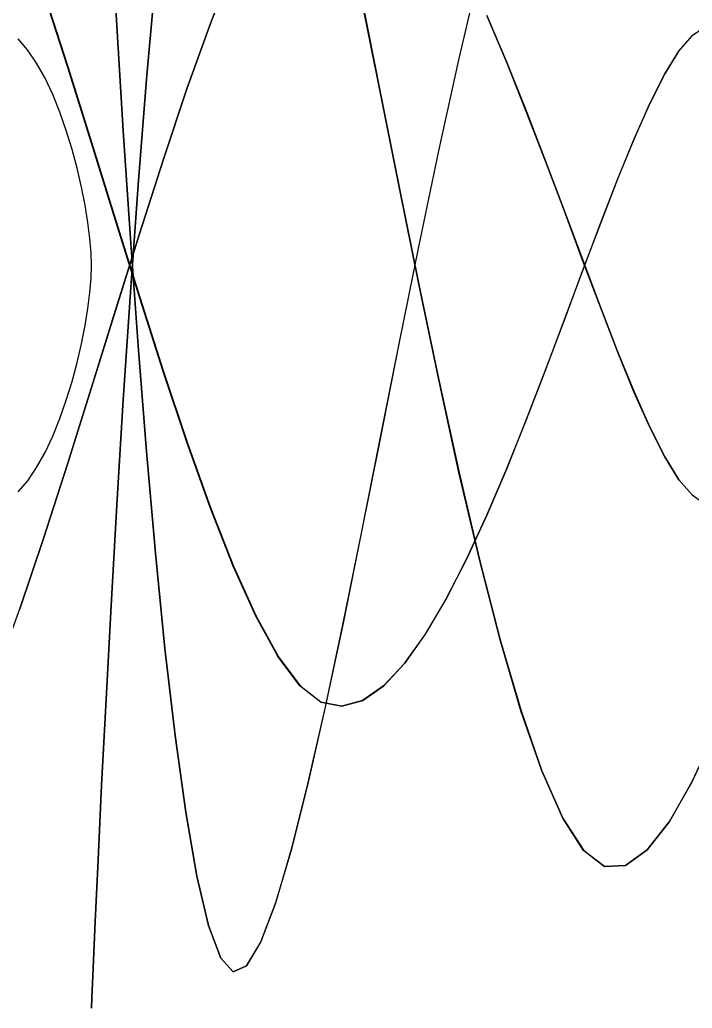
# Model space of a CAD drawing. Header units: metres. Extents: x -880 to 880, y -160 to 160.
# Drawn here: x -95.5 to 49.5, y -160 to 52.9 of the extents above; entities that cross this region are included whole.
import ezdxf

# ---------------------------------------------------------------- set-up
doc = ezdxf.new("R2010")
doc.units = ezdxf.units.M

msp = doc.modelspace()

# ---------------------------------------------------------------- linework, layer by layer
for p, q in [((-74.55, 51.58, -311.77), (-75.8, 73.26, -311.77)), ((-74.55, 51.58, -311.77), (-75.8, 73.26, -311.77)), ((-75.79, 73.26, -311.77), (-74.55, 51.58, -311.77)), ((-75.79, 73.26, -311.77), (-74.55, 51.58, -311.77)), ((-49.43, 64.75, -311.77), (-54.39, 52.14, -311.77)), ((-54.39, 52.14, -311.77), (-49.43, 64.75, -311.77)), ((-49.43, 64.75, -311.77), (-54.39, 52.14, -311.77)), ((-54.39, 52.14, -311.77), (-49.43, 64.75, -311.77)), ((-66.23, 61.96, -311.77), (-68.16, 40.09, -311.77)), ((-68.16, 40.08, -311.77), (-66.22, 61.96, -311.77)), ((-66.23, 61.96, -311.77), (-68.16, 40.09, -311.77)), ((-68.16, 40.08, -311.77), (-66.22, 61.96, -311.77)), ((3.58, 63.38, -311.77), (-0.84, 44.59, -311.77)), ((3.58, 63.38, -311.77), (-0.84, 44.59, -311.77)), ((-0.77, 44.58, -311.77), (3.65, 63.38, -311.77)), ((-0.77, 44.58, -311.77), (3.65, 63.38, -311.77)), ((-85.21, 42.82, -311.77), (-90.37, 58.8, -311.77)), ((-85.21, 42.82, -311.77), (-90.37, 58.8, -311.77)), ((-90.29, 58.79, -311.77), (-85.12, 42.81, -311.77)), ((-90.29, 58.79, -311.77), (-85.12, 42.81, -311.77)), ((-17.86, 37.73, -311.77), (-21.91, 58.03, -311.77)), ((-17.86, 37.73, -311.77), (-21.91, 58.03, -311.77)), ((-21.9, 58.03, -311.77), (-17.85, 37.73, -311.77)), ((-21.9, 58.03, -311.77), (-17.85, 37.73, -311.77)), ((9.48, 43.71, -311.77), (5.18, 53.81, -311.77)), ((5.18, 53.81, -311.77), (9.49, 43.71, -311.77)), ((9.48, 43.71, -311.77), (5.18, 53.81, -311.77)), ((5.18, 53.81, -311.77), (9.49, 43.71, -311.77)), ((-73.17, 28.95, -311.77), (-74.55, 51.58, -311.77)), ((-74.55, 51.58, -311.77), (-73.17, 28.95, -311.77)), ((-73.17, 28.95, -311.77), (-74.55, 51.58, -311.77)), ((-74.55, 51.58, -311.77), (-73.17, 28.95, -311.77)), ((-54.39, 52.14, -311.77), (-59.43, 38.06, -311.77)), ((-59.43, 38.06, -311.77), (-54.39, 52.14, -311.77)), ((-54.39, 52.14, -311.77), (-59.43, 38.06, -311.77)), ((-59.43, 38.06, -311.77), (-54.39, 52.14, -311.77)), ((52.16, 51.33, -311.77), (49.45, 49.45, -311.77)), ((52.16, 51.33, -311.77), (49.45, 49.45, -311.77)), ((49.45, 49.45, -311.77), (46.58, 46.19, -311.77)), ((49.45, 49.45, -311.77), (46.58, 46.19, -311.77)), ((46.6, 46.18, -311.77), (49.46, 49.44, -311.77)), ((46.6, 46.18, -311.77), (49.46, 49.44, -311.77)), ((-93.77, 46.4, -311.77), (-95.83, 48.79, -311.77)), ((-93.77, 46.4, -311.77), (-95.83, 48.79, -311.77)), ((-91.84, 43.56, -311.77), (-93.77, 46.4, -311.77)), ((-91.84, 43.56, -311.77), (-93.77, 46.4, -311.77)), ((46.58, 46.19, -311.77), (43.53, 41.26, -311.77)), ((46.58, 46.19, -311.77), (43.53, 41.26, -311.77)), ((43.55, 41.25, -311.77), (46.6, 46.18, -311.77)), ((43.55, 41.25, -311.77), (46.6, 46.18, -311.77)), ((-90.03, 40.33, -311.77), (-91.84, 43.56, -311.77)), ((-90.03, 40.33, -311.77), (-91.84, 43.56, -311.77)), ((-80.03, 26.33, -311.77), (-85.21, 42.82, -311.77)), ((-80.03, 26.33, -311.77), (-85.21, 42.82, -311.77)), ((-85.12, 42.81, -311.77), (-79.95, 26.33, -311.77)), ((-85.12, 42.81, -311.77), (-79.95, 26.33, -311.77)), ((-0.84, 44.59, -311.77), (-5.21, 24.67, -311.77)), ((-0.84, 44.59, -311.77), (-5.21, 24.67, -311.77)), ((-5.14, 24.66, -311.77), (-0.77, 44.58, -311.77)), ((-5.14, 24.66, -311.77), (-0.77, 44.58, -311.77)), ((13.71, 33.18, -311.77), (9.48, 43.71, -311.77)), ((13.71, 33.18, -311.77), (9.48, 43.71, -311.77)), ((9.49, 43.71, -311.77), (13.72, 33.18, -311.77)), ((9.49, 43.71, -311.77), (13.72, 33.18, -311.77)), ((43.53, 41.26, -311.77), (40.31, 34.87, -311.77)), ((43.53, 41.26, -311.77), (40.31, 34.87, -311.77)), ((40.32, 34.86, -311.77), (43.55, 41.25, -311.77)), ((40.32, 34.86, -311.77), (43.55, 41.25, -311.77)), ((-88.37, 36.78, -311.77), (-90.03, 40.33, -311.77)), ((-88.37, 36.78, -311.77), (-90.03, 40.33, -311.77)), ((-68.16, 40.09, -311.77), (-69.96, 17.34, -311.77)), ((-68.16, 40.09, -311.77), (-69.96, 17.34, -311.77)), ((-69.96, 17.34, -311.77), (-68.16, 40.08, -311.77)), ((-69.96, 17.34, -311.77), (-68.16, 40.08, -311.77)), ((-86.84, 32.99, -311.77), (-88.37, 36.78, -311.77)), ((-86.84, 32.99, -311.77), (-88.37, 36.78, -311.77)), ((-59.43, 38.06, -311.77), (-64.52, 22.85, -311.77)), ((-64.52, 22.85, -311.77), (-59.43, 38.06, -311.77)), ((-59.43, 38.06, -311.77), (-64.52, 22.85, -311.77)), ((-64.52, 22.85, -311.77), (-59.43, 38.06, -311.77)), ((-13.72, 16.91, -311.77), (-17.86, 37.73, -311.77)), ((-13.72, 16.91, -311.77), (-17.86, 37.73, -311.77)), ((-17.85, 37.73, -311.77), (-13.7, 16.91, -311.77)), ((-17.85, 37.73, -311.77), (-13.7, 16.91, -311.77)), ((40.31, 34.87, -311.77), (36.91, 27.22, -311.77)), ((40.31, 34.87, -311.77), (36.91, 27.22, -311.77)), ((36.93, 27.22, -311.77), (40.32, 34.86, -311.77)), ((36.93, 27.22, -311.77), (40.32, 34.86, -311.77)), ((-85.45, 29.04, -311.77), (-86.84, 32.99, -311.77)), ((-85.45, 29.04, -311.77), (-86.84, 32.99, -311.77)), ((17.86, 22.43, -311.77), (13.71, 33.18, -311.77)), ((17.86, 22.43, -311.77), (13.71, 33.18, -311.77)), ((13.72, 33.18, -311.77), (17.87, 22.43, -311.77)), ((13.72, 33.18, -311.77), (17.87, 22.43, -311.77)), ((-84.21, 24.99, -311.77), (-85.45, 29.04, -311.77)), ((-84.21, 24.99, -311.77), (-85.45, 29.04, -311.77)), ((-71.64, 5.82, -311.77), (-73.17, 28.95, -311.77)), ((-73.17, 28.95, -311.77), (-71.64, 5.83, -311.77)), ((-71.64, 5.82, -311.77), (-73.17, 28.95, -311.77)), ((-73.17, 28.95, -311.77), (-71.64, 5.83, -311.77)), ((-74.85, 9.67, -311.77), (-80.03, 26.33, -311.77)), ((-74.85, 9.67, -311.77), (-80.03, 26.33, -311.77)), ((-79.95, 26.33, -311.77), (-74.77, 9.67, -311.77)), ((-79.95, 26.33, -311.77), (-74.77, 9.67, -311.77)), ((36.91, 27.22, -311.77), (33.36, 18.54, -311.77)), ((36.91, 27.22, -311.77), (33.36, 18.54, -311.77)), ((33.38, 18.53, -311.77), (36.93, 27.22, -311.77)), ((33.38, 18.53, -311.77), (36.93, 27.22, -311.77)), ((-83.12, 20.91, -311.77), (-84.21, 24.99, -311.77)), ((-83.12, 20.91, -311.77), (-84.21, 24.99, -311.77)), ((-5.21, 24.67, -311.77), (-9.51, 4.03, -311.77)), ((-5.21, 24.67, -311.77), (-9.51, 4.03, -311.77)), ((-9.45, 4.03, -311.77), (-5.14, 24.66, -311.77)), ((-9.45, 4.03, -311.77), (-5.14, 24.66, -311.77)), ((-64.52, 22.85, -311.77), (-69.66, 6.83, -311.77)), ((-69.66, 6.83, -311.77), (-64.52, 22.85, -311.77)), ((-64.52, 22.85, -311.77), (-69.66, 6.83, -311.77)), ((-69.66, 6.83, -311.77), (-64.52, 22.85, -311.77)), ((21.91, 11.68, -311.77), (17.86, 22.43, -311.77)), ((21.91, 11.68, -311.77), (17.86, 22.43, -311.77)), ((17.87, 22.43, -311.77), (21.92, 11.67, -311.77)), ((17.87, 22.43, -311.77), (21.92, 11.67, -311.77)), ((-82.18, 16.88, -311.77), (-83.12, 20.91, -311.77)), ((-82.18, 16.88, -311.77), (-83.12, 20.91, -311.77)), ((-69.96, 17.34, -311.77), (-71.63, -5.83, -311.77)), ((-71.63, -5.83, -311.77), (-69.96, 17.34, -311.77)), ((-69.96, 17.34, -311.77), (-71.63, -5.83, -311.77)), ((-71.63, -5.83, -311.77), (-69.96, 17.34, -311.77)), ((33.36, 18.54, -311.77), (29.67, 9.02, -311.77)), ((33.36, 18.54, -311.77), (29.67, 9.02, -311.77)), ((29.7, 9.01, -311.77), (33.38, 18.53, -311.77)), ((29.7, 9.01, -311.77), (33.38, 18.53, -311.77)), ((-81.41, 12.98, -311.77), (-82.18, 16.88, -311.77)), ((-81.41, 12.98, -311.77), (-82.18, 16.88, -311.77)), ((-9.48, -4.03, -311.77), (-13.72, 16.91, -311.77)), ((-9.48, -4.03, -311.77), (-13.72, 16.91, -311.77)), ((-13.7, 16.91, -311.77), (-9.47, -4.03, -311.77)), ((-13.7, 16.91, -311.77), (-9.47, -4.03, -311.77)), ((-80.8, 9.26, -311.77), (-81.41, 12.98, -311.77)), ((-80.8, 9.26, -311.77), (-81.41, 12.98, -311.77)), ((25.85, 1.12, -311.77), (21.91, 11.68, -311.77)), ((25.85, 1.12, -311.77), (21.91, 11.68, -311.77)), ((21.92, 11.67, -311.77), (25.86, 1.12, -311.77)), ((21.92, 11.67, -311.77), (25.86, 1.12, -311.77)), ((-80.36, 5.81, -311.77), (-80.8, 9.26, -311.77)), ((-80.36, 5.81, -311.77), (-80.8, 9.26, -311.77)), ((-69.69, -6.83, -311.77), (-74.85, 9.67, -311.77)), ((-69.69, -6.83, -311.77), (-74.85, 9.67, -311.77)), ((-74.77, 9.67, -311.77), (-69.61, -6.83, -311.77)), ((-74.77, 9.67, -311.77), (-69.61, -6.83, -311.77)), ((29.67, 9.02, -311.77), (25.85, -1.12, -311.77)), ((29.67, 9.02, -311.77), (25.85, -1.12, -311.77)), ((25.88, -1.13, -311.77), (29.7, 9.01, -311.77)), ((25.88, -1.13, -311.77), (29.7, 9.01, -311.77)), ((-69.66, 6.83, -311.77), (-74.82, -9.68, -311.77)), ((-74.82, -9.67, -311.77), (-69.66, 6.83, -311.77)), ((-69.66, 6.83, -311.77), (-74.82, -9.68, -311.77)), ((-74.82, -9.67, -311.77), (-69.66, 6.83, -311.77)), ((-80.09, 2.7, -311.77), (-80.36, 5.81, -311.77)), ((-80.09, 2.7, -311.77), (-80.36, 5.81, -311.77)), ((-71.64, 5.83, -311.77), (-69.97, -17.34, -311.77)), ((-71.64, 5.83, -311.77), (-69.97, -17.34, -311.77)), ((-69.97, -17.34, -311.77), (-71.64, 5.82, -311.77)), ((-69.97, -17.34, -311.77), (-71.64, 5.82, -311.77)), ((-80, 0, -311.77), (-80.09, 2.7, -311.77)), ((-80, 0, -311.77), (-80.09, 2.7, -311.77)), ((-9.51, 4.03, -311.77), (-13.74, -16.9, -311.77)), ((-9.51, 4.03, -311.77), (-13.74, -16.9, -311.77)), ((-13.69, -16.91, -311.77), (-9.45, 4.03, -311.77)), ((-13.69, -16.91, -311.77), (-9.45, 4.03, -311.77)), ((-80.09, -2.7, -311.77), (-80, 0, -311.77)), ((-80.09, -2.7, -311.77), (-80, 0, -311.77)), ((29.67, -9.02, -311.77), (25.85, 1.12, -311.77)), ((29.67, -9.02, -311.77), (25.85, 1.12, -311.77)), ((25.86, 1.12, -311.77), (29.68, -9.02, -311.77)), ((25.86, 1.12, -311.77), (29.68, -9.02, -311.77)), ((25.85, -1.12, -311.77), (21.91, -11.68, -311.77)), ((25.85, -1.12, -311.77), (21.91, -11.68, -311.77)), ((21.94, -11.68, -311.77), (25.88, -1.13, -311.77)), ((21.94, -11.68, -311.77), (25.88, -1.13, -311.77)), ((-80.36, -5.81, -311.77), (-80.09, -2.7, -311.77)), ((-80.36, -5.81, -311.77), (-80.09, -2.7, -311.77)), ((-5.18, -24.66, -311.77), (-9.48, -4.03, -311.77)), ((-5.18, -24.66, -311.77), (-9.48, -4.03, -311.77)), ((-9.47, -4.03, -311.77), (-5.17, -24.66, -311.77)), ((-9.47, -4.03, -311.77), (-5.17, -24.66, -311.77)), ((-80.8, -9.26, -311.77), (-80.36, -5.81, -311.77)), ((-80.8, -9.26, -311.77), (-80.36, -5.81, -311.77)), ((-71.63, -5.83, -311.77), (-73.16, -28.95, -311.77)), ((-73.16, -28.95, -311.77), (-71.63, -5.83, -311.77)), ((-71.63, -5.83, -311.77), (-73.16, -28.95, -311.77)), ((-73.16, -28.95, -311.77), (-71.63, -5.83, -311.77)), ((-64.55, -22.85, -311.77), (-69.69, -6.83, -311.77)), ((-64.55, -22.85, -311.77), (-69.69, -6.83, -311.77)), ((-69.61, -6.83, -311.77), (-64.47, -22.85, -311.77)), ((-69.61, -6.83, -311.77), (-64.47, -22.85, -311.77)), ((-81.41, -12.98, -311.77), (-80.8, -9.26, -311.77)), ((-81.41, -12.98, -311.77), (-80.8, -9.26, -311.77)), ((-80, -26.33, -311.77), (-74.82, -9.67, -311.77)), ((-80, -26.33, -311.77), (-74.82, -9.67, -311.77)), ((-74.82, -9.68, -311.77), (-80, -26.33, -311.77)), ((-74.82, -9.68, -311.77), (-80, -26.33, -311.77)), ((33.36, -18.53, -311.77), (29.67, -9.02, -311.77)), ((33.36, -18.53, -311.77), (29.67, -9.02, -311.77)), ((29.68, -9.02, -311.77), (33.37, -18.54, -311.77)), ((29.68, -9.02, -311.77), (33.37, -18.54, -311.77)), ((21.91, -11.68, -311.77), (17.86, -22.43, -311.77)), ((21.91, -11.68, -311.77), (17.86, -22.43, -311.77)), ((17.89, -22.44, -311.77), (21.94, -11.68, -311.77)), ((17.89, -22.44, -311.77), (21.94, -11.68, -311.77)), ((-82.18, -16.88, -311.77), (-81.41, -12.98, -311.77)), ((-82.18, -16.88, -311.77), (-81.41, -12.98, -311.77)), ((-83.11, -20.91, -311.77), (-82.18, -16.88, -311.77)), ((-83.11, -20.91, -311.77), (-82.18, -16.88, -311.77)), ((-13.74, -16.9, -311.77), (-17.89, -37.73, -311.77)), ((-13.74, -16.9, -311.77), (-17.89, -37.73, -311.77)), ((-17.84, -37.73, -311.77), (-13.69, -16.91, -311.77)), ((-17.84, -37.73, -311.77), (-13.69, -16.91, -311.77)), ((-68.17, -40.09, -311.77), (-69.97, -17.34, -311.77)), ((-69.97, -17.34, -311.77), (-68.16, -40.09, -311.77)), ((-68.17, -40.09, -311.77), (-69.97, -17.34, -311.77)), ((-69.97, -17.34, -311.77), (-68.16, -40.09, -311.77)), ((36.91, -27.22, -311.77), (33.36, -18.53, -311.77)), ((36.91, -27.22, -311.77), (33.36, -18.53, -311.77)), ((33.37, -18.54, -311.77), (36.92, -27.22, -311.77)), ((33.37, -18.54, -311.77), (36.92, -27.22, -311.77)), ((-84.2, -24.99, -311.77), (-83.11, -20.91, -311.77)), ((-84.2, -24.99, -311.77), (-83.11, -20.91, -311.77)), ((-59.45, -38.06, -311.77), (-64.55, -22.85, -311.77)), ((-59.45, -38.06, -311.77), (-64.55, -22.85, -311.77)), ((-64.47, -22.85, -311.77), (-59.38, -38.07, -311.77)), ((-64.47, -22.85, -311.77), (-59.38, -38.07, -311.77)), ((17.86, -22.43, -311.77), (13.71, -33.18, -311.77)), ((17.86, -22.43, -311.77), (13.71, -33.18, -311.77)), ((13.74, -33.19, -311.77), (17.89, -22.44, -311.77)), ((13.74, -33.19, -311.77), (17.89, -22.44, -311.77)), ((-85.44, -29.04, -311.77), (-84.2, -24.99, -311.77)), ((-85.44, -29.04, -311.77), (-84.2, -24.99, -311.77)), ((-0.81, -44.59, -311.77), (-5.18, -24.66, -311.77)), ((-0.81, -44.59, -311.77), (-5.18, -24.66, -311.77)), ((-5.17, -24.66, -311.77), (-0.8, -44.58, -311.77)), ((-5.17, -24.66, -311.77), (-0.8, -44.58, -311.77)), ((-80, -26.33, -311.77), (-85.18, -42.82, -311.77)), ((-80, -26.33, -311.77), (-85.18, -42.82, -311.77)), ((-85.17, -42.81, -311.77), (-80, -26.33, -311.77)), ((-85.17, -42.81, -311.77), (-80, -26.33, -311.77)), ((40.3, -34.86, -311.77), (36.91, -27.22, -311.77)), ((40.3, -34.86, -311.77), (36.91, -27.22, -311.77)), ((36.92, -27.22, -311.77), (40.31, -34.87, -311.77)), ((36.92, -27.22, -311.77), (40.31, -34.87, -311.77)), ((-86.83, -32.99, -311.77), (-85.44, -29.04, -311.77)), ((-86.83, -32.99, -311.77), (-85.44, -29.04, -311.77)), ((-73.16, -28.95, -311.77), (-74.55, -51.58, -311.77)), ((-74.55, -51.58, -311.77), (-73.16, -28.95, -311.77)), ((-73.16, -28.95, -311.77), (-74.55, -51.58, -311.77)), ((-74.55, -51.58, -311.77), (-73.16, -28.95, -311.77)), ((-88.36, -36.78, -311.77), (-86.83, -32.99, -311.77)), ((-88.36, -36.78, -311.77), (-86.83, -32.99, -311.77)), ((13.71, -33.18, -311.77), (9.48, -43.71, -311.77)), ((13.71, -33.18, -311.77), (9.48, -43.71, -311.77)), ((9.51, -43.72, -311.77), (13.74, -33.19, -311.77)), ((9.51, -43.72, -311.77), (13.74, -33.19, -311.77)), ((43.53, -41.26, -311.77), (40.3, -34.86, -311.77)), ((43.53, -41.26, -311.77), (40.3, -34.86, -311.77)), ((40.31, -34.87, -311.77), (43.54, -41.26, -311.77)), ((40.31, -34.87, -311.77), (43.54, -41.26, -311.77)), ((-90.03, -40.33, -311.77), (-88.36, -36.78, -311.77)), ((-90.03, -40.33, -311.77), (-88.36, -36.78, -311.77)), ((-54.42, -52.14, -311.77), (-59.45, -38.06, -311.77)), ((-54.42, -52.14, -311.77), (-59.45, -38.06, -311.77)), ((-59.38, -38.07, -311.77), (-54.35, -52.14, -311.77)), ((-59.38, -38.07, -311.77), (-54.35, -52.14, -311.77)), ((-17.89, -37.73, -311.77), (-21.94, -58.03, -311.77)), ((-17.89, -37.73, -311.77), (-21.94, -58.03, -311.77)), ((-21.89, -58.03, -311.77), (-17.84, -37.73, -311.77)), ((-21.89, -58.03, -311.77), (-17.84, -37.73, -311.77)), ((-91.83, -43.56, -311.77), (-90.03, -40.33, -311.77)), ((-91.83, -43.56, -311.77), (-90.03, -40.33, -311.77)), ((-66.24, -61.96, -311.77), (-68.17, -40.09, -311.77)), ((-66.24, -61.96, -311.77), (-68.17, -40.09, -311.77)), ((-68.16, -40.09, -311.77), (-66.23, -61.96, -311.77)), ((-68.16, -40.09, -311.77), (-66.23, -61.96, -311.77)), ((46.58, -46.19, -311.77), (43.53, -41.26, -311.77)), ((46.58, -46.19, -311.77), (43.53, -41.26, -311.77)), ((43.54, -41.26, -311.77), (46.59, -46.19, -311.77)), ((43.54, -41.26, -311.77), (46.59, -46.19, -311.77)), ((-93.76, -46.41, -311.77), (-91.83, -43.56, -311.77)), ((-93.76, -46.41, -311.77), (-91.83, -43.56, -311.77)), ((-90.34, -58.8, -311.77), (-85.17, -42.81, -311.77)), ((-90.34, -58.8, -311.77), (-85.17, -42.81, -311.77)), ((-85.18, -42.82, -311.77), (-90.34, -58.8, -311.77)), ((-85.18, -42.82, -311.77), (-90.34, -58.8, -311.77)), ((3.61, -63.38, -311.77), (-0.81, -44.59, -311.77)), ((3.61, -63.38, -311.77), (-0.81, -44.59, -311.77)), ((-0.8, -44.58, -311.77), (3.62, -63.38, -311.77)), ((-0.8, -44.58, -311.77), (3.62, -63.38, -311.77)), ((9.48, -43.71, -311.77), (5.17, -53.81, -311.77)), ((9.48, -43.71, -311.77), (5.17, -53.81, -311.77)), ((5.21, -53.82, -311.77), (9.51, -43.72, -311.77)), ((5.21, -53.82, -311.77), (9.51, -43.72, -311.77)), ((-95.82, -48.79, -311.77), (-93.76, -46.41, -311.77)), ((-95.82, -48.79, -311.77), (-93.76, -46.41, -311.77)), ((49.44, -49.44, -311.77), (46.58, -46.19, -311.77)), ((49.44, -49.44, -311.77), (46.58, -46.19, -311.77)), ((46.59, -46.19, -311.77), (49.46, -49.45, -311.77)), ((46.59, -46.19, -311.77), (49.46, -49.45, -311.77)), ((49.46, -49.45, -311.77), (52.17, -51.33, -311.77)), ((49.46, -49.45, -311.77), (52.17, -51.33, -311.77)), ((-74.55, -51.58, -311.77), (-75.79, -73.26, -311.77)), ((-75.79, -73.26, -311.77), (-74.55, -51.58, -311.77)), ((-74.55, -51.58, -311.77), (-75.79, -73.26, -311.77)), ((-75.79, -73.26, -311.77), (-74.55, -51.58, -311.77)), ((-49.45, -64.76, -311.77), (-54.42, -52.14, -311.77)), ((-49.45, -64.76, -311.77), (-54.42, -52.14, -311.77)), ((-54.35, -52.14, -311.77), (-49.38, -64.76, -311.77)), ((-54.35, -52.14, -311.77), (-49.38, -64.76, -311.77)), ((5.17, -53.81, -311.77), (0.8, -63.28, -311.77)), ((5.17, -53.81, -311.77), (0.8, -63.28, -311.77)), ((0.84, -63.28, -311.77), (5.21, -53.82, -311.77)), ((0.84, -63.28, -311.77), (5.21, -53.82, -311.77)), ((-90.34, -58.8, -311.77), (-95.48, -73.96, -311.77)), ((-90.34, -58.8, -311.77), (-95.48, -73.96, -311.77)), ((-95.47, -73.96, -311.77), (-90.34, -58.8, -311.77)), ((-95.47, -73.96, -311.77), (-90.34, -58.8, -311.77)), ((-21.94, -58.03, -311.77), (-25.87, -77.4, -311.77)), ((-21.94, -58.03, -311.77), (-25.87, -77.4, -311.77)), ((-25.83, -77.4, -311.77), (-21.89, -58.03, -311.77)), ((-25.83, -77.4, -311.77), (-21.89, -58.03, -311.77)), ((-64.18, -82.5, -311.77), (-66.24, -61.96, -311.77)), ((-64.18, -82.5, -311.77), (-66.24, -61.96, -311.77)), ((-66.23, -61.96, -311.77), (-64.17, -82.49, -311.77)), ((-66.23, -61.96, -311.77), (-64.17, -82.49, -311.77)), ((0.8, -63.28, -311.77), (-3.62, -71.9, -311.77)), ((0.8, -63.28, -311.77), (-3.62, -71.9, -311.77)), ((-3.58, -71.9, -311.77), (0.84, -63.28, -311.77)), ((-3.58, -71.9, -311.77), (0.84, -63.28, -311.77)), ((8.07, -80.64, -311.77), (3.61, -63.38, -311.77)), ((8.07, -80.64, -311.77), (3.61, -63.38, -311.77)), ((3.62, -63.38, -311.77), (8.08, -80.64, -311.77)), ((3.62, -63.38, -311.77), (8.08, -80.64, -311.77)), ((-44.57, -75.58, -311.77), (-49.45, -64.76, -311.77)), ((-44.57, -75.58, -311.77), (-49.45, -64.76, -311.77)), ((-49.38, -64.76, -311.77), (-44.5, -75.58, -311.77)), ((-49.38, -64.76, -311.77), (-44.5, -75.58, -311.77)), ((-3.62, -71.9, -311.77), (-8.08, -79.46, -311.77)), ((-3.62, -71.9, -311.77), (-8.08, -79.46, -311.77)), ((-8.03, -79.46, -311.77), (-3.58, -71.9, -311.77)), ((-8.03, -79.46, -311.77), (-3.58, -71.9, -311.77)), ((-100.56, -87.96, -311.77), (-95.47, -73.96, -311.77)), ((-100.56, -87.96, -311.77), (-95.47, -73.96, -311.77)), ((-75.79, -73.26, -311.77), (-76.88, -93.53, -311.77)), ((-76.88, -93.53, -311.77), (-75.79, -73.26, -311.77)), ((-75.79, -73.26, -311.77), (-76.88, -93.53, -311.77)), ((-76.88, -93.53, -311.77), (-75.79, -73.26, -311.77)), ((-39.78, -84.29, -311.77), (-44.57, -75.58, -311.77)), ((-39.78, -84.29, -311.77), (-44.57, -75.58, -311.77)), ((-44.5, -75.58, -311.77), (-39.72, -84.29, -311.77)), ((-44.5, -75.58, -311.77), (-39.72, -84.29, -311.77)), ((-25.87, -77.4, -311.77), (-29.69, -95.42, -311.77)), ((-25.87, -77.4, -311.77), (-29.69, -95.42, -311.77)), ((-29.66, -95.42, -311.77), (-25.83, -77.4, -311.77)), ((-29.66, -95.42, -311.77), (-25.83, -77.4, -311.77)), ((-8.08, -79.46, -311.77), (-12.57, -85.75, -311.77)), ((-8.08, -79.46, -311.77), (-12.57, -85.75, -311.77)), ((-12.52, -85.75, -311.77), (-8.03, -79.46, -311.77)), ((-12.52, -85.75, -311.77), (-8.03, -79.46, -311.77)), ((12.55, -95.95, -311.77), (8.07, -80.64, -311.77)), ((12.55, -95.95, -311.77), (8.07, -80.64, -311.77)), ((8.08, -80.64, -311.77), (12.57, -95.95, -311.77)), ((8.08, -80.64, -311.77), (12.57, -95.95, -311.77)), ((-62, -101.24, -311.77), (-64.18, -82.5, -311.77)), ((-62, -101.24, -311.77), (-64.18, -82.5, -311.77)), ((-64.17, -82.49, -311.77), (-62, -101.24, -311.77)), ((-64.17, -82.49, -311.77), (-62, -101.24, -311.77)), ((-35.11, -90.56, -311.77), (-39.78, -84.29, -311.77)), ((-35.11, -90.56, -311.77), (-39.78, -84.29, -311.77)), ((-39.72, -84.29, -311.77), (-35.05, -90.56, -311.77)), ((-39.72, -84.29, -311.77), (-35.05, -90.56, -311.77)), ((-12.57, -85.75, -311.77), (-17.07, -90.57, -311.77)), ((-12.57, -85.75, -311.77), (-17.07, -90.57, -311.77)), ((-17.02, -90.57, -311.77), (-12.52, -85.75, -311.77)), ((-17.02, -90.57, -311.77), (-12.52, -85.75, -311.77)), ((-30.57, -94.05, -311.77), (-35.11, -90.56, -311.77)), ((-30.57, -94.05, -311.77), (-35.11, -90.56, -311.77)), ((-35.05, -90.56, -311.77), (-30.52, -94.05, -311.77)), ((-35.05, -90.56, -311.77), (-30.52, -94.05, -311.77)), ((-17.07, -90.57, -311.77), (-21.58, -93.7, -311.77)), ((-17.07, -90.57, -311.77), (-21.58, -93.7, -311.77)), ((-21.53, -93.7, -311.77), (-17.02, -90.57, -311.77)), ((-21.53, -93.7, -311.77), (-17.02, -90.57, -311.77)), ((-76.88, -93.53, -311.77), (-77.82, -111.94, -311.77)), ((-77.82, -111.94, -311.77), (-76.88, -93.53, -311.77)), ((-76.88, -93.53, -311.77), (-77.82, -111.94, -311.77)), ((-77.82, -111.94, -311.77), (-76.88, -93.53, -311.77)), ((-29.69, -95.42, -311.77), (-33.38, -111.68, -311.77)), ((-29.69, -95.42, -311.77), (-33.38, -111.68, -311.77)), ((-33.35, -111.68, -311.77), (-29.66, -95.42, -311.77)), ((-33.35, -111.68, -311.77), (-29.66, -95.42, -311.77)), ((-26.09, -94.93, -311.77), (-30.57, -94.05, -311.77)), ((-26.09, -94.93, -311.77), (-30.57, -94.05, -311.77)), ((-30.52, -94.05, -311.77), (-26.03, -94.93, -311.77)), ((-30.52, -94.05, -311.77), (-26.03, -94.93, -311.77)), ((-21.58, -93.7, -311.77), (-26.09, -94.93, -311.77)), ((-21.58, -93.7, -311.77), (-26.09, -94.93, -311.77)), ((-26.03, -94.93, -311.77), (-21.53, -93.7, -311.77)), ((-26.03, -94.93, -311.77), (-21.53, -93.7, -311.77)), ((17.06, -108.89, -311.77), (12.55, -95.95, -311.77)), ((17.06, -108.89, -311.77), (12.55, -95.95, -311.77)), ((12.57, -95.95, -311.77), (17.07, -108.89, -311.77)), ((12.57, -95.95, -311.77), (17.07, -108.89, -311.77)), ((-59.71, -117.75, -311.77), (-62, -101.24, -311.77)), ((-62, -101.24, -311.77), (-59.7, -117.75, -311.77)), ((-59.71, -117.75, -311.77), (-62, -101.24, -311.77)), ((-62, -101.24, -311.77), (-59.7, -117.75, -311.77)), ((54.39, -100.49, -311.77), (49.42, -111.2, -311.77)), ((54.39, -100.49, -311.77), (49.42, -111.2, -311.77)), ((49.44, -111.2, -311.77), (54.4, -100.48, -311.77)), ((49.44, -111.2, -311.77), (54.4, -100.48, -311.77)), ((21.57, -119.07, -311.77), (17.06, -108.89, -311.77)), ((21.57, -119.07, -311.77), (17.06, -108.89, -311.77)), ((17.07, -108.89, -311.77), (21.58, -119.07, -311.77)), ((17.07, -108.89, -311.77), (21.58, -119.07, -311.77)), ((-77.82, -111.94, -311.77), (-78.59, -128.02, -311.77)), ((-78.59, -128.02, -311.77), (-77.82, -111.94, -311.77)), ((-77.82, -111.94, -311.77), (-78.59, -128.02, -311.77)), ((-78.59, -128.02, -311.77), (-77.82, -111.94, -311.77)), ((-33.38, -111.68, -311.77), (-36.93, -125.77, -311.77)), ((-33.38, -111.68, -311.77), (-36.93, -125.77, -311.77)), ((-36.9, -125.77, -311.77), (-33.35, -111.68, -311.77)), ((-36.9, -125.77, -311.77), (-33.35, -111.68, -311.77)), ((49.42, -111.2, -311.77), (44.54, -119.78, -311.77)), ((49.42, -111.2, -311.77), (44.54, -119.78, -311.77)), ((44.56, -119.78, -311.77), (49.44, -111.2, -311.77)), ((44.56, -119.78, -311.77), (49.44, -111.2, -311.77)), ((-57.3, -131.55, -311.77), (-59.71, -117.75, -311.77)), ((-57.3, -131.55, -311.77), (-59.71, -117.75, -311.77)), ((-59.7, -117.75, -311.77), (-57.3, -131.55, -311.77)), ((-59.7, -117.75, -311.77), (-57.3, -131.55, -311.77)), ((26.07, -126.05, -311.77), (21.57, -119.07, -311.77)), ((26.07, -126.05, -311.77), (21.57, -119.07, -311.77)), ((21.58, -119.07, -311.77), (26.08, -126.05, -311.77)), ((21.58, -119.07, -311.77), (26.08, -126.05, -311.77)), ((44.54, -119.78, -311.77), (39.76, -125.9, -311.77)), ((44.54, -119.78, -311.77), (39.76, -125.9, -311.77)), ((39.78, -125.9, -311.77), (44.56, -119.78, -311.77)), ((39.78, -125.9, -311.77), (44.56, -119.78, -311.77)), ((-36.93, -125.77, -311.77), (-40.32, -137.27, -311.77)), ((-36.93, -125.77, -311.77), (-40.32, -137.27, -311.77)), ((-40.3, -137.27, -311.77), (-36.9, -125.77, -311.77)), ((-40.3, -137.27, -311.77), (-36.9, -125.77, -311.77)), ((30.55, -129.44, -311.77), (26.07, -126.05, -311.77)), ((30.55, -129.44, -311.77), (26.07, -126.05, -311.77)), ((26.08, -126.05, -311.77), (30.57, -129.44, -311.77)), ((26.08, -126.05, -311.77), (30.57, -129.44, -311.77)), ((39.76, -125.9, -311.77), (35.09, -129.23, -311.77)), ((39.76, -125.9, -311.77), (35.09, -129.23, -311.77)), ((35.11, -129.23, -311.77), (39.78, -125.9, -311.77)), ((35.11, -129.23, -311.77), (39.78, -125.9, -311.77)), ((-78.59, -128.02, -311.77), (-79.2, -141.33, -311.77)), ((-79.2, -141.33, -311.77), (-78.59, -128.02, -311.77)), ((-78.59, -128.02, -311.77), (-79.2, -141.33, -311.77)), ((-79.2, -141.33, -311.77), (-78.59, -128.02, -311.77)), ((35.09, -129.23, -311.77), (30.55, -129.44, -311.77)), ((35.09, -129.23, -311.77), (30.55, -129.44, -311.77)), ((30.57, -129.44, -311.77), (35.11, -129.23, -311.77)), ((30.57, -129.44, -311.77), (35.11, -129.23, -311.77)), ((-54.79, -142.19, -311.77), (-57.3, -131.55, -311.77)), ((-57.3, -131.55, -311.77), (-54.78, -142.19, -311.77)), ((-54.79, -142.19, -311.77), (-57.3, -131.55, -311.77)), ((-57.3, -131.55, -311.77), (-54.78, -142.19, -311.77)), ((-40.32, -137.27, -311.77), (-43.55, -145.78, -311.77)), ((-40.32, -137.27, -311.77), (-43.55, -145.78, -311.77)), ((-43.53, -145.78, -311.77), (-40.3, -137.27, -311.77)), ((-43.53, -145.78, -311.77), (-40.3, -137.27, -311.77)), ((-79.2, -141.33, -311.77), (-79.64, -151.4, -311.77)), ((-79.64, -151.4, -311.77), (-79.2, -141.33, -311.77)), ((-79.2, -141.33, -311.77), (-79.64, -151.4, -311.77)), ((-79.64, -151.4, -311.77), (-79.2, -141.33, -311.77)), ((-52.17, -149.22, -311.77), (-54.79, -142.19, -311.77)), ((-52.17, -149.22, -311.77), (-54.79, -142.19, -311.77)), ((-54.78, -142.19, -311.77), (-52.16, -149.22, -311.77)), ((-54.78, -142.19, -311.77), (-52.16, -149.22, -311.77)), ((-43.55, -145.78, -311.77), (-46.6, -150.89, -311.77)), ((-43.55, -145.78, -311.77), (-46.6, -150.89, -311.77)), ((-46.58, -150.89, -311.77), (-43.53, -145.78, -311.77)), ((-46.58, -150.89, -311.77), (-43.53, -145.78, -311.77)), ((-49.46, -152.17, -311.77), (-52.17, -149.22, -311.77)), ((-49.46, -152.17, -311.77), (-52.17, -149.22, -311.77)), ((-52.16, -149.22, -311.77), (-49.45, -152.17, -311.77)), ((-52.16, -149.22, -311.77), (-49.45, -152.17, -311.77)), ((-46.6, -150.89, -311.77), (-49.46, -152.17, -311.77)), ((-46.6, -150.89, -311.77), (-49.46, -152.17, -311.77)), ((-49.45, -152.17, -311.77), (-46.58, -150.89, -311.77)), ((-49.45, -152.17, -311.77), (-46.58, -150.89, -311.77)), ((-79.64, -151.4, -311.77), (-79.91, -157.77, -311.77)), ((-79.91, -157.77, -311.77), (-79.64, -151.4, -311.77)), ((-79.64, -151.4, -311.77), (-79.91, -157.77, -311.77)), ((-79.91, -157.77, -311.77), (-79.64, -151.4, -311.77)), ((-79.91, -157.77, -311.77), (-80, -160, -311.77)), ((-80, -160, -311.77), (-79.91, -157.77, -311.77)), ((-79.91, -157.77, -311.77), (-80, -160, -311.77)), ((-80, -160, -311.77), (-79.91, -157.77, -311.77))]:
    msp.add_line(p, q)

doc.saveas('drawing.dxf')
